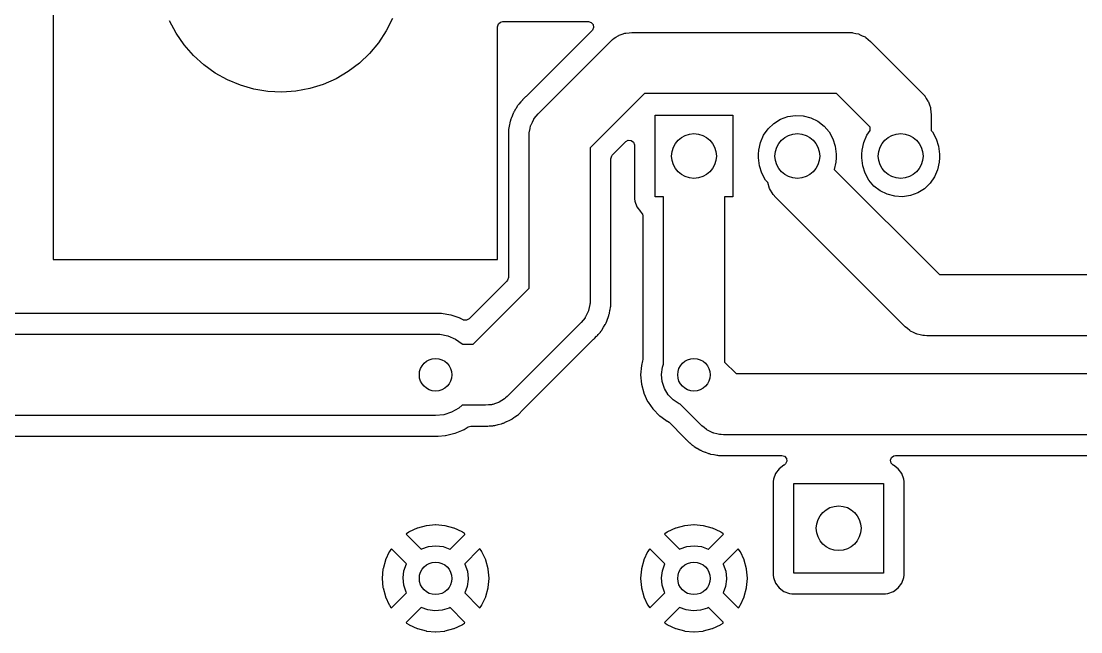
# Model space of a CAD drawing. Extents: x 80 to 223, y -132 to -72.
# Drawn here: x 114.02 to 140.06, y -100.59 to -85.59 of the extents above; entities that cross this region are included whole.
import ezdxf

# ---------------------------------------------------------------- set-up
doc = ezdxf.new("R2010")
doc.units = 0
doc.layers.add('BLACK', color=7, linetype='CONTINUOUS')

msp = doc.modelspace()

# ---------------------------------------------------------------- linework, layer by layer
at = {"layer": 'BLACK', "linetype": 'CONTINUOUS'}
for p, q in [((114.808, -77.216), (114.808, -91.44)), ((117.83, -85.8821), (117.668, -85.5768)), ((123.149, -85.5194), (122.994, -85.828)), ((125.73, -85.724), (125.75, -85.6559)), ((125.75, -85.6559), (125.804, -85.6094)), ((125.804, -85.6094), (125.856, -85.598)), ((125.856, -85.598), (127.964, -85.598)), ((127.964, -85.598), (128.032, -85.618)), ((128.032, -85.618), (128.079, -85.6717)), ((128.079, -85.6717), (128.089, -85.7419)), ((118.026, -86.1667), (117.83, -85.8821)), ((122.994, -85.828), (122.804, -86.1167)), ((125.73, -91.44), (125.73, -85.724)), ((128.053, -85.8131), (126.429, -87.4375)), ((128.059, -85.8065), (128.053, -85.8131)), ((128.089, -85.7419), (128.059, -85.8065)), ((128.709, -85.9389), (128.72, -85.9321)), ((128.72, -85.9321), (128.79, -85.9093)), ((128.79, -85.9093), (128.859, -85.8841)), ((128.859, -85.8841), (128.873, -85.8826)), ((128.873, -85.8826), (128.885, -85.8785)), ((128.885, -85.8785), (128.959, -85.8726)), ((128.959, -85.8726), (129.032, -85.864)), ((129.032, -85.864), (134.366, -85.864)), ((134.366, -85.864), (134.42, -85.8673)), ((134.42, -85.8673), (134.433, -85.867)), ((134.433, -85.867), (134.441, -85.8686)), ((134.441, -85.8686), (134.459, -85.8698)), ((134.459, -85.8698), (134.53, -85.8873)), ((134.53, -85.8873), (134.603, -85.9023)), ((134.603, -85.9023), (134.615, -85.9079)), ((134.615, -85.9079), (134.627, -85.911)), ((134.627, -85.911), (134.693, -85.9446)), ((118.253, -86.427), (118.026, -86.1667)), ((122.804, -86.1167), (122.583, -86.3816)), ((126.724, -87.8617), (128.502, -86.0837)), ((128.502, -86.0837), (128.542, -86.0481)), ((128.542, -86.0481), (128.551, -86.0386)), ((128.551, -86.0386), (128.558, -86.0341)), ((128.558, -86.0341), (128.571, -86.0222)), ((128.571, -86.0222), (128.634, -85.9839)), ((128.634, -85.9839), (128.696, -85.9434)), ((128.696, -85.9434), (128.709, -85.9389)), ((134.693, -85.9446), (134.76, -85.9759)), ((134.76, -85.9759), (134.77, -85.9841)), ((134.77, -85.9841), (134.782, -85.99)), ((134.782, -85.99), (134.838, -86.0379)), ((134.838, -86.0379), (134.896, -86.0837)), ((134.896, -86.0837), (136.166, -87.3537)), ((118.508, -86.6594), (118.253, -86.427)), ((122.583, -86.3816), (122.332, -86.6194)), ((118.789, -86.861), (118.508, -86.6594)), ((122.332, -86.6194), (122.056, -86.8268)), ((119.09, -87.029), (118.789, -86.861)), ((122.056, -86.8268), (121.758, -87.001)), ((119.409, -87.1611), (119.09, -87.029)), ((119.742, -87.2557), (119.409, -87.1611)), ((121.442, -87.1398), (121.112, -87.2414)), ((121.758, -87.001), (121.442, -87.1398)), ((120.082, -87.3116), (119.742, -87.2557)), ((120.427, -87.3278), (120.082, -87.3116)), ((120.772, -87.3043), (120.427, -87.3278)), ((121.112, -87.2414), (120.772, -87.3043)), ((126.399, -87.4619), (126.344, -87.5218)), ((126.416, -87.4483), (126.399, -87.4619)), ((126.429, -87.4375), (126.416, -87.4483)), ((129.343, -87.364), (128.004, -88.7027)), ((134.055, -87.364), (129.343, -87.364)), ((134.886, -88.1947), (134.055, -87.364)), ((136.166, -87.3537), (136.202, -87.3939)), ((136.202, -87.3939), (136.211, -87.4029)), ((136.211, -87.4029), (136.216, -87.4097)), ((136.216, -87.4097), (136.228, -87.4233)), ((136.228, -87.4233), (136.266, -87.4864)), ((136.266, -87.4864), (136.307, -87.5482)), ((126.172, -87.7478), (126.135, -87.8081)), ((126.175, -87.7432), (126.172, -87.7478)), ((126.216, -87.6709), (126.175, -87.7432)), ((126.22, -87.6666), (126.216, -87.6709)), ((126.228, -87.6571), (126.22, -87.6665)), ((126.22, -87.6665), (126.22, -87.6666)), ((126.238, -87.6432), (126.228, -87.6571)), ((126.245, -87.6328), (126.238, -87.6432)), ((126.248, -87.628), (126.245, -87.6328)), ((126.245, -87.6328), (126.245, -87.6328)), ((126.251, -87.6239), (126.248, -87.628)), ((126.304, -87.5664), (126.251, -87.6239)), ((126.251, -87.6239), (126.251, -87.6239)), ((126.307, -87.5624), (126.304, -87.5664)), ((126.322, -87.5446), (126.307, -87.5624)), ((126.324, -87.5424), (126.322, -87.5446)), ((126.322, -87.5446), (126.322, -87.5446)), ((126.34, -87.5265), (126.324, -87.5424)), ((126.344, -87.5222), (126.34, -87.5265)), ((126.344, -87.5218), (126.344, -87.5222)), ((136.307, -87.5482), (136.311, -87.5605)), ((136.311, -87.5605), (136.318, -87.5718)), ((136.318, -87.5718), (136.341, -87.642)), ((136.341, -87.642), (136.366, -87.7115)), ((136.366, -87.7115), (136.367, -87.7245)), ((136.367, -87.7245), (136.371, -87.737)), ((136.371, -87.737), (136.377, -87.8106)), ((126.075, -87.9495), (126.046, -88.0216)), ((126.077, -87.9445), (126.075, -87.9495)), ((126.103, -87.8713), (126.077, -87.9445)), ((126.105, -87.866), (126.103, -87.8713)), ((126.103, -87.8713), (126.103, -87.8713)), ((126.108, -87.8611), (126.105, -87.866)), ((126.114, -87.8504), (126.108, -87.8611)), ((126.108, -87.8611), (126.108, -87.8611)), ((126.121, -87.835), (126.114, -87.8504)), ((126.126, -87.8236), (126.121, -87.835)), ((126.128, -87.8183), (126.126, -87.8235)), ((126.126, -87.8235), (126.126, -87.8236)), ((126.135, -87.8081), (126.128, -87.8183)), ((126.585, -88.0648), (126.616, -87.9979)), ((126.616, -87.9979), (126.624, -87.9876)), ((126.624, -87.9876), (126.63, -87.9759)), ((126.63, -87.9759), (126.678, -87.9196)), ((126.678, -87.9196), (126.724, -87.8617)), ((129.603, -89.9), (129.603, -87.9)), ((129.603, -87.9), (131.508, -87.9)), ((131.508, -87.9), (131.508, -89.9)), ((132.515, -88.0978), (132.678, -87.9964)), ((132.678, -87.9964), (132.859, -87.9299)), ((132.859, -87.9299), (133.049, -87.9011)), ((133.049, -87.9011), (133.242, -87.9112)), ((133.242, -87.9112), (133.428, -87.9597)), ((133.428, -87.9597), (133.601, -88.0447)), ((136.377, -87.8106), (136.386, -87.884)), ((136.386, -87.884), (136.386, -88.2714)), ((125.997, -88.2745), (125.996, -88.2877)), ((125.999, -88.2514), (125.997, -88.2745)), ((126.016, -88.1652), (125.999, -88.2468)), ((125.999, -88.2468), (125.999, -88.2514)), ((125.999, -88.2514), (125.999, -88.2514)), ((126.017, -88.16), (126.016, -88.1652)), ((126.02, -88.1425), (126.017, -88.16)), ((126.03, -88.0778), (126.02, -88.1425)), ((126.036, -88.0608), (126.03, -88.0778)), ((126.041, -88.0443), (126.036, -88.0608)), ((126.043, -88.0323), (126.041, -88.0443)), ((126.044, -88.0268), (126.043, -88.0323)), ((126.043, -88.0323), (126.043, -88.0323)), ((126.046, -88.0216), (126.044, -88.0268)), ((126.046, -88.0216), (126.046, -88.0216)), ((126.51, -88.2993), (126.527, -88.2276)), ((126.527, -88.2276), (126.542, -88.1553)), ((126.542, -88.1553), (126.548, -88.1433)), ((126.548, -88.1433), (126.551, -88.1306)), ((126.551, -88.1306), (126.585, -88.0648)), ((132.265, -88.3878), (132.375, -88.2301)), ((132.375, -88.2301), (132.515, -88.0978)), ((133.601, -88.0447), (133.753, -88.1627)), ((133.753, -88.1627), (133.878, -88.3089)), ((134.805, -88.3878), (134.886, -88.2715)), ((134.886, -88.2715), (134.886, -88.1947)), ((136.386, -88.2714), (136.418, -88.3089)), ((125.995, -88.2939), (125.994, -88.2995)), ((125.994, -88.2995), (125.994, -88.3051)), ((125.994, -88.3051), (125.994, -88.3051)), ((125.994, -88.3051), (125.995, -88.4063)), ((125.996, -88.2877), (125.995, -88.2939)), ((125.995, -88.4063), (125.995, -88.4082)), ((125.995, -88.4082), (125.995, -91.8825)), ((126.504, -88.392), (126.507, -88.3384)), ((126.504, -92.1453), (126.504, -88.392)), ((126.507, -88.3253), (126.509, -88.3173)), ((126.507, -88.3384), (126.507, -88.3253)), ((126.509, -88.3173), (126.51, -88.2993)), ((128.88, -88.5459), (128.942, -88.5119)), ((128.942, -88.5119), (129.013, -88.5169)), ((129.013, -88.5169), (129.07, -88.5595)), ((132.188, -88.5645), (132.265, -88.3878)), ((133.878, -88.3089), (133.971, -88.4773)), ((133.971, -88.4773), (134.029, -88.661)), ((134.728, -88.5645), (134.805, -88.3878)), ((136.418, -88.3089), (136.511, -88.4773)), ((136.511, -88.4773), (136.569, -88.661)), ((128.004, -88.7027), (128.004, -92.456)), ((128.549, -88.8764), (128.88, -88.5459)), ((129.07, -88.5595), (129.095, -88.626)), ((129.095, -88.626), (129.095, -88.635)), ((129.095, -88.635), (129.095, -89.9481)), ((132.143, -88.8525), (132.149, -88.7529)), ((132.149, -88.7529), (132.188, -88.5645)), ((134.029, -88.661), (134.048, -88.8525)), ((134.683, -88.8525), (134.689, -88.7529)), ((134.689, -88.7529), (134.728, -88.5645)), ((136.569, -88.661), (136.588, -88.8525)), ((128.512, -88.9655), (128.533, -88.8974)), ((128.512, -92.4398), (128.512, -88.9655)), ((128.533, -88.8974), (128.549, -88.8764)), ((132.143, -88.9475), (132.143, -88.8525)), ((132.163, -89.139), (132.143, -88.9475)), ((134.043, -89.0471), (134.005, -89.2326)), ((134.048, -88.9475), (134.043, -89.0471)), ((134.048, -88.8525), (134.048, -88.9475)), ((134.683, -88.9475), (134.683, -88.8525)), ((134.703, -89.139), (134.683, -88.9475)), ((136.583, -89.0471), (136.544, -89.2355)), ((136.588, -88.9475), (136.583, -89.0471)), ((136.588, -88.8525), (136.588, -88.9475)), ((132.221, -89.3227), (132.163, -89.139)), ((134.005, -89.2326), (136.586, -91.814)), ((134.761, -89.3227), (134.703, -89.139)), ((136.544, -89.2355), (136.467, -89.4122)), ((132.314, -89.4911), (132.221, -89.3227)), ((132.368, -89.554), (132.314, -89.4911)), ((132.414, -89.697), (132.368, -89.554)), ((134.854, -89.4911), (134.761, -89.3227)), ((134.979, -89.6373), (134.854, -89.4911)), ((136.357, -89.5699), (136.217, -89.7022)), ((136.467, -89.4122), (136.357, -89.5699)), ((132.504, -89.8455), (132.414, -89.697)), ((135.131, -89.7553), (134.979, -89.6373)), ((135.304, -89.8403), (135.131, -89.7553)), ((135.49, -89.8888), (135.304, -89.8403)), ((136.054, -89.8036), (135.873, -89.8701)), ((136.217, -89.7022), (136.054, -89.8036)), ((129.095, -89.9481), (129.102, -90.0103)), ((129.102, -90.0103), (129.153, -90.1467)), ((129.806, -89.9), (129.603, -89.9)), ((129.806, -94.0101), (129.806, -89.9)), ((131.508, -89.9), (131.306, -89.9)), ((131.306, -89.9), (131.306, -93.9633)), ((132.566, -89.9151), (132.504, -89.8455)), ((135.745, -93.0943), (132.566, -89.9151)), ((135.683, -89.8989), (135.49, -89.8888)), ((135.873, -89.8701), (135.683, -89.8989)), ((129.153, -90.1467), (129.24, -90.2633)), ((129.24, -90.2633), (129.247, -90.2686)), ((129.247, -90.2686), (129.254, -90.275)), ((129.254, -90.275), (129.253, -90.276)), ((129.253, -90.276), (129.29, -90.3252)), ((129.29, -90.3252), (129.297, -90.3692)), ((129.297, -90.3692), (129.297, -93.8985)), ((114.808, -91.44), (125.73, -91.44)), ((125.995, -91.8825), (125.975, -91.9506)), ((136.586, -91.814), (152.232, -91.814)), ((125.959, -91.9716), (125.029, -92.9017)), ((125.125, -93.524), (126.504, -92.1453)), ((125.975, -91.9506), (125.959, -91.9716)), ((128.513, -92.4417), (128.512, -92.4398)), ((128.514, -92.5485), (128.513, -92.4417)), ((127.96, -92.7047), (127.957, -92.7174)), ((127.966, -92.6927), (127.96, -92.7047)), ((127.981, -92.6204), (127.966, -92.6927)), ((127.998, -92.5487), (127.981, -92.6204)), ((127.999, -92.5307), (127.998, -92.5487)), ((128.001, -92.5227), (127.999, -92.5307)), ((128.004, -92.456), (128.001, -92.5096)), ((128.001, -92.5096), (128.001, -92.5227)), ((128.478, -92.7702), (128.491, -92.688)), ((128.491, -92.688), (128.492, -92.6828)), ((128.492, -92.6828), (128.508, -92.6058)), ((128.508, -92.6058), (128.509, -92.6012)), ((128.508, -92.6058), (128.508, -92.6058)), ((128.509, -92.6012), (128.511, -92.5735)), ((128.511, -92.5735), (128.512, -92.5603)), ((128.512, -92.5603), (128.513, -92.5541)), ((128.513, -92.5541), (128.514, -92.5485)), ((128.513, -92.5541), (128.513, -92.5541)), ((124.314, -92.7655), (111.891, -92.7655)), ((124.315, -92.7656), (124.314, -92.7655)), ((124.339, -92.7666), (124.315, -92.7656)), ((124.315, -92.7656), (124.315, -92.7656)), ((124.343, -92.7668), (124.339, -92.7666)), ((124.339, -92.7666), (124.339, -92.7666)), ((124.347, -92.7675), (124.343, -92.7668)), ((124.483, -92.791), (124.347, -92.7675)), ((124.347, -92.7675), (124.347, -92.7675)), ((124.582, -92.8081), (124.483, -92.791)), ((124.587, -92.8098), (124.582, -92.8081)), ((124.807, -92.8855), (124.587, -92.8098)), ((124.812, -92.8872), (124.807, -92.8855)), ((124.807, -92.8855), (124.807, -92.8855)), ((124.816, -92.8896), (124.812, -92.8872)), ((124.88, -92.9236), (124.816, -92.8896)), ((124.816, -92.8896), (124.816, -92.8896)), ((124.895, -92.9306), (124.88, -92.9236)), ((124.966, -92.9357), (124.895, -92.9306)), ((125.029, -92.9017), (124.966, -92.9357)), ((127.83, -92.9284), (127.784, -92.9863)), ((127.878, -92.8721), (127.83, -92.9284)), ((127.884, -92.8604), (127.878, -92.8721)), ((127.892, -92.8501), (127.884, -92.8604)), ((127.923, -92.7832), (127.892, -92.8501)), ((127.957, -92.7174), (127.923, -92.7832)), ((128.403, -92.982), (128.431, -92.9035)), ((128.431, -92.9035), (128.433, -92.8985)), ((128.433, -92.8985), (128.437, -92.8872)), ((128.437, -92.8872), (128.464, -92.8212)), ((128.464, -92.8212), (128.467, -92.8036)), ((128.467, -92.8036), (128.472, -92.7872)), ((128.472, -92.7872), (128.478, -92.7702)), ((127.784, -92.9863), (125.966, -94.8043)), ((128.204, -93.2816), (128.257, -93.2241)), ((128.257, -93.2241), (128.26, -93.22)), ((128.257, -93.2241), (128.257, -93.2241)), ((128.26, -93.22), (128.27, -93.2048)), ((128.27, -93.2048), (128.28, -93.1909)), ((128.28, -93.1909), (128.292, -93.1771)), ((128.292, -93.1771), (128.333, -93.1048)), ((128.333, -93.1048), (128.336, -93.1003)), ((128.336, -93.1003), (128.377, -93.0344)), ((128.377, -93.0344), (128.38, -93.0297)), ((128.38, -93.0297), (128.387, -93.013)), ((128.387, -93.013), (128.394, -92.9976)), ((128.394, -92.9976), (128.4, -92.9869)), ((128.4, -92.9869), (128.403, -92.982)), ((128.4, -92.9869), (128.4, -92.9869)), ((135.803, -93.1401), (135.745, -93.0943)), ((135.859, -93.188), (135.803, -93.1401)), ((135.871, -93.1939), (135.859, -93.188)), ((135.881, -93.2021), (135.871, -93.1939)), ((135.948, -93.2334), (135.881, -93.2021)), ((111.628, -93.274), (124.206, -93.274)), ((124.206, -93.274), (124.311, -93.2795)), ((124.311, -93.2795), (124.508, -93.3208)), ((124.508, -93.3208), (124.694, -93.4011)), ((124.694, -93.4011), (124.859, -93.517)), ((126.337, -95.1523), (128.079, -93.4105)), ((128.079, -93.4105), (128.092, -93.3997)), ((128.092, -93.3997), (128.105, -93.3895)), ((128.105, -93.3895), (128.109, -93.3861)), ((128.109, -93.3861), (128.164, -93.3258)), ((128.164, -93.3258), (128.168, -93.3215)), ((128.168, -93.3215), (128.184, -93.3056)), ((128.184, -93.3056), (128.201, -93.2856)), ((128.201, -93.2856), (128.204, -93.2816)), ((136.014, -93.267), (135.948, -93.2334)), ((136.027, -93.2701), (136.014, -93.267)), ((136.038, -93.2757), (136.027, -93.2701)), ((136.111, -93.2907), (136.038, -93.2757)), ((136.183, -93.3082), (136.111, -93.2907)), ((136.201, -93.3094), (136.183, -93.3082)), ((136.209, -93.311), (136.201, -93.3094)), ((136.222, -93.3107), (136.209, -93.311)), ((136.275, -93.314), (136.222, -93.3107)), ((152.419, -93.314), (136.275, -93.314)), ((124.859, -93.517), (124.866, -93.524)), ((124.866, -93.524), (125.125, -93.524)), ((129.293, -93.9312), (129.262, -94.0459)), ((129.297, -93.8985), (129.293, -93.9312)), ((131.306, -93.9633), (131.589, -94.246)), ((129.262, -94.0459), (129.243, -94.274)), ((129.756, -94.2628), (129.778, -94.0859)), ((129.773, -94.4403), (129.756, -94.2628)), ((129.778, -94.0859), (129.806, -94.0101)), ((131.589, -94.246), (152.079, -94.246)), ((129.243, -94.274), (129.262, -94.5021)), ((129.262, -94.5021), (129.264, -94.5074)), ((129.264, -94.5074), (129.264, -94.5074)), ((129.264, -94.5074), (129.32, -94.7163)), ((129.83, -94.6096), (129.773, -94.4403)), ((129.32, -94.7163), (129.322, -94.7232)), ((129.322, -94.7232), (129.324, -94.7282)), ((129.324, -94.7282), (129.324, -94.7282)), ((129.324, -94.7282), (129.416, -94.9258)), ((129.922, -94.7621), (129.83, -94.6096)), ((130.046, -94.8904), (129.922, -94.7621)), ((124.86, -95.024), (124.777, -95.0951)), ((125.436, -95.024), (124.86, -95.024)), ((125.509, -95.0154), (125.436, -95.024)), ((125.583, -95.0095), (125.509, -95.0154)), ((125.595, -95.0054), (125.583, -95.0095)), ((125.609, -95.0039), (125.595, -95.0054)), ((125.678, -94.9787), (125.609, -95.0039)), ((125.748, -94.9559), (125.678, -94.9787)), ((125.759, -94.9491), (125.748, -94.9559)), ((125.772, -94.9446), (125.759, -94.9491)), ((125.834, -94.9041), (125.772, -94.9446)), ((125.897, -94.8658), (125.834, -94.9041)), ((125.91, -94.8539), (125.897, -94.8658)), ((125.917, -94.8494), (125.91, -94.8539)), ((125.926, -94.8399), (125.917, -94.8494)), ((125.966, -94.8043), (125.926, -94.8399)), ((129.416, -94.9258), (129.416, -94.9258)), ((129.416, -94.9258), (129.418, -94.9307)), ((129.418, -94.9307), (129.429, -94.9451)), ((129.429, -94.9451), (129.542, -95.1077)), ((130.195, -94.9881), (130.046, -94.8904)), ((130.218, -94.9964), (130.195, -94.9881)), ((130.748, -95.5263), (130.218, -94.9964)), ((124.206, -95.274), (111.214, -95.274)), ((124.407, -95.2536), (124.206, -95.274)), ((124.6, -95.1931), (124.407, -95.2536)), ((124.777, -95.0951), (124.6, -95.1931)), ((126.147, -95.313), (126.151, -95.31)), ((126.151, -95.31), (126.217, -95.2668)), ((126.217, -95.2668), (126.221, -95.2643)), ((126.217, -95.2668), (126.217, -95.2668)), ((126.221, -95.2643), (126.242, -95.2457)), ((126.242, -95.2457), (126.252, -95.2375)), ((126.252, -95.2375), (126.262, -95.2305)), ((126.262, -95.2305), (126.336, -95.1537)), ((126.336, -95.1537), (126.337, -95.1523)), ((129.542, -95.1077), (129.55, -95.1183)), ((129.55, -95.1183), (129.712, -95.2802)), ((129.712, -95.2802), (129.716, -95.2834)), ((129.716, -95.2834), (129.716, -95.2834)), ((129.716, -95.2834), (129.776, -95.3249)), ((124.907, -95.6152), (125.008, -95.5519)), ((125.008, -95.5519), (125.075, -95.5325)), ((125.075, -95.5325), (125.345, -95.5325)), ((125.345, -95.5325), (125.361, -95.5336)), ((125.361, -95.5336), (125.378, -95.5357)), ((125.378, -95.5357), (125.378, -95.5357)), ((125.378, -95.5357), (125.383, -95.5365)), ((125.383, -95.5365), (125.464, -95.5326)), ((125.464, -95.5326), (125.47, -95.5325)), ((125.47, -95.5325), (125.493, -95.5325)), ((125.493, -95.5325), (125.519, -95.5302)), ((125.519, -95.5302), (125.524, -95.5298)), ((125.524, -95.5298), (125.607, -95.5259)), ((125.607, -95.5259), (125.613, -95.5246)), ((125.613, -95.5246), (125.625, -95.5219)), ((125.613, -95.5246), (125.613, -95.5246)), ((125.625, -95.5219), (125.642, -95.5192)), ((125.642, -95.5192), (125.66, -95.5176)), ((125.66, -95.5176), (125.665, -95.5161)), ((125.665, -95.5161), (125.74, -95.4956)), ((125.665, -95.5161), (125.665, -95.5161)), ((125.74, -95.4956), (125.745, -95.4943)), ((125.745, -95.4943), (125.821, -95.477)), ((125.821, -95.477), (125.826, -95.4757)), ((125.821, -95.477), (125.821, -95.477)), ((125.826, -95.4757), (125.838, -95.4709)), ((125.838, -95.4709), (125.843, -95.4687)), ((125.843, -95.4687), (125.859, -95.4631)), ((125.859, -95.4631), (125.871, -95.4598)), ((125.871, -95.4598), (125.876, -95.4583)), ((125.871, -95.4598), (125.871, -95.4598)), ((125.876, -95.4583), (125.952, -95.4225)), ((125.952, -95.4225), (125.956, -95.4203)), ((125.956, -95.4203), (126.028, -95.3898)), ((126.028, -95.3898), (126.033, -95.3876)), ((126.028, -95.3898), (126.028, -95.3898)), ((126.033, -95.3876), (126.048, -95.3777)), ((126.048, -95.3777), (126.063, -95.3693)), ((126.063, -95.3693), (126.079, -95.3616)), ((126.079, -95.3616), (126.084, -95.3584)), ((126.084, -95.3584), (126.13, -95.3249)), ((126.084, -95.3584), (126.084, -95.3584)), ((126.13, -95.3249), (126.147, -95.313)), ((129.776, -95.3249), (129.899, -95.4115)), ((129.899, -95.4115), (129.906, -95.4148)), ((129.906, -95.4148), (129.908, -95.4161)), ((129.908, -95.4161), (129.909, -95.4166)), ((129.909, -95.4166), (129.909, -95.4167)), ((129.909, -95.4167), (129.942, -95.4399)), ((129.942, -95.4399), (130.323, -95.8213)), ((130.806, -95.5721), (130.748, -95.5263)), ((111.294, -95.7825), (124.267, -95.7825)), ((124.267, -95.7825), (124.27, -95.7823)), ((124.27, -95.7823), (124.443, -95.7683)), ((124.27, -95.7823), (124.27, -95.7823)), ((124.443, -95.7683), (124.448, -95.7679)), ((124.443, -95.7683), (124.443, -95.7683)), ((124.448, -95.7679), (124.453, -95.7667)), ((124.453, -95.7667), (124.679, -95.7112)), ((124.453, -95.7667), (124.453, -95.7667)), ((124.679, -95.7112), (124.684, -95.71)), ((124.684, -95.71), (124.688, -95.7081)), ((124.688, -95.7081), (124.85, -95.6395)), ((124.688, -95.7081), (124.688, -95.7081)), ((124.85, -95.6395), (124.907, -95.6152)), ((130.323, -95.8213), (130.334, -95.8337)), ((130.862, -95.62), (130.806, -95.5721)), ((130.874, -95.6259), (130.862, -95.62)), ((130.884, -95.6341), (130.874, -95.6259)), ((130.951, -95.6654), (130.884, -95.6341)), ((131.017, -95.699), (130.951, -95.6654)), ((131.029, -95.7021), (131.017, -95.699)), ((131.041, -95.7077), (131.029, -95.7021)), ((131.114, -95.7227), (131.041, -95.7077)), ((131.185, -95.7402), (131.114, -95.7227)), ((131.203, -95.7414), (131.185, -95.7402)), ((131.211, -95.743), (131.203, -95.7414)), ((131.224, -95.7427), (131.211, -95.743)), ((131.278, -95.746), (131.224, -95.7427)), ((143.522, -95.746), (131.278, -95.746)), ((130.334, -95.8337), (130.344, -95.8468)), ((130.344, -95.8468), (130.344, -95.8468)), ((130.344, -95.8468), (130.348, -95.8513)), ((130.348, -95.8513), (130.352, -95.8551)), ((130.352, -95.8551), (130.352, -95.8551)), ((130.352, -95.8551), (130.408, -95.9061)), ((130.408, -95.9061), (130.412, -95.9102)), ((130.412, -95.9102), (130.428, -95.9262)), ((130.428, -95.9262), (130.448, -95.9429)), ((130.448, -95.9429), (130.452, -95.9464)), ((130.452, -95.9464), (130.51, -95.9987)), ((130.51, -95.9987), (130.51, -95.9987)), ((130.51, -95.9987), (130.514, -96.0025)), ((130.514, -96.0025), (130.519, -96.0055)), ((130.519, -96.0055), (130.529, -96.012)), ((130.529, -96.012), (130.543, -96.0221)), ((130.543, -96.0221), (130.557, -96.0336)), ((130.557, -96.0336), (130.562, -96.0364)), ((130.562, -96.0364), (130.629, -96.0749)), ((130.629, -96.0749), (130.634, -96.0776)), ((130.634, -96.0776), (130.7, -96.1189)), ((130.7, -96.1189), (130.7, -96.1189)), ((130.7, -96.1189), (130.704, -96.1219)), ((130.704, -96.1219), (130.71, -96.124)), ((130.71, -96.124), (130.71, -96.124)), ((130.71, -96.124), (130.721, -96.1286)), ((130.721, -96.1286), (130.736, -96.136)), ((130.736, -96.136), (130.746, -96.1416)), ((130.746, -96.1416), (130.752, -96.1449)), ((130.752, -96.1449), (130.757, -96.1468)), ((130.757, -96.1468), (130.757, -96.1468)), ((130.757, -96.1468), (130.78, -96.1548)), ((130.78, -96.1548), (130.831, -96.1727)), ((130.831, -96.1727), (130.835, -96.1746)), ((130.835, -96.1746), (130.913, -96.2057)), ((130.913, -96.2057), (130.918, -96.2068)), ((130.918, -96.2068), (130.93, -96.2093)), ((130.93, -96.2093), (130.947, -96.2139)), ((130.947, -96.2139), (130.964, -96.2199)), ((130.964, -96.2199), (131.046, -96.2334)), ((131.046, -96.2334), (131.051, -96.2343)), ((131.051, -96.2343), (131.088, -96.2419)), ((131.088, -96.2419), (131.117, -96.2479)), ((131.117, -96.2479), (131.133, -96.2512)), ((131.133, -96.2512), (131.137, -96.2515)), ((131.137, -96.2515), (131.137, -96.2515)), ((131.137, -96.2515), (131.161, -96.2528)), ((131.161, -96.2528), (131.174, -96.2543)), ((131.174, -96.2543), (131.18, -96.2553)), ((131.18, -96.2553), (131.18, -96.2553)), ((131.18, -96.2553), (131.185, -96.2562)), ((131.185, -96.2562), (131.191, -96.2561)), ((131.191, -96.2561), (131.292, -96.2545)), ((131.191, -96.2561), (131.191, -96.2561)), ((131.292, -96.2545), (131.294, -96.2545)), ((131.294, -96.2545), (132.712, -96.2545)), ((132.712, -96.2545), (132.78, -96.2745)), ((132.78, -96.2745), (132.826, -96.3282)), ((132.826, -96.3282), (132.836, -96.3984)), ((135.387, -96.3714), (135.411, -96.3049)), ((135.411, -96.3049), (135.468, -96.2624)), ((135.468, -96.2624), (135.512, -96.2545)), ((135.512, -96.2545), (142.887, -96.2545)), ((132.649, -96.5807), (132.561, -96.6973)), ((132.765, -96.4934), (132.649, -96.5807)), ((132.773, -96.4906), (132.765, -96.4934)), ((132.807, -96.463), (132.773, -96.4906)), ((132.836, -96.3984), (132.807, -96.463)), ((135.402, -96.4408), (135.387, -96.3714)), ((135.451, -96.4906), (135.402, -96.4408)), ((135.459, -96.4934), (135.451, -96.4906)), ((135.575, -96.5807), (135.459, -96.4934)), ((135.663, -96.6973), (135.575, -96.5807)), ((132.51, -96.8337), (132.504, -96.8959)), ((132.561, -96.6973), (132.51, -96.8337)), ((135.714, -96.8337), (135.663, -96.6973)), ((135.72, -96.8959), (135.714, -96.8337)), ((132.504, -96.8959), (132.504, -99.1921)), ((133.012, -99.144), (133.012, -96.944)), ((133.012, -96.944), (135.212, -96.944)), ((135.212, -96.944), (135.212, -99.144)), ((135.72, -99.1921), (135.72, -96.8959)), ((123.545, -98.1401), (123.493, -98.1765)), ((123.554, -98.1346), (123.545, -98.1401)), ((123.752, -98.0425), (123.554, -98.1346)), ((123.762, -98.0388), (123.752, -98.0425)), ((123.973, -97.9824), (123.762, -98.0388)), ((123.983, -97.9805), (123.973, -97.9824)), ((124.201, -97.9615), (123.983, -97.9805)), ((124.211, -97.9615), (124.201, -97.9615)), ((124.429, -97.9805), (124.211, -97.9615)), ((124.439, -97.9824), (124.429, -97.9805)), ((124.65, -98.0388), (124.439, -97.9824)), ((124.66, -98.0425), (124.65, -98.0388)), ((124.858, -98.1346), (124.66, -98.0425)), ((124.867, -98.1401), (124.858, -98.1346)), ((124.918, -98.1759), (124.867, -98.1401)), ((124.927, -98.187), (124.918, -98.1759)), ((129.895, -98.1401), (129.843, -98.1765)), ((129.904, -98.1346), (129.895, -98.1401)), ((130.102, -98.0425), (129.904, -98.1346)), ((130.112, -98.0388), (130.102, -98.0425)), ((130.323, -97.9824), (130.112, -98.0388)), ((130.333, -97.9805), (130.323, -97.9824)), ((130.551, -97.9615), (130.333, -97.9805)), ((130.561, -97.9615), (130.551, -97.9615)), ((130.779, -97.9805), (130.561, -97.9615)), ((130.789, -97.9824), (130.779, -97.9805)), ((131, -98.0388), (130.789, -97.9824)), ((131.01, -98.0425), (131, -98.0388)), ((131.208, -98.1346), (131.01, -98.0425)), ((131.217, -98.1401), (131.208, -98.1346)), ((131.268, -98.1759), (131.217, -98.1401)), ((131.278, -98.1879), (131.268, -98.1759)), ((123.493, -98.1765), (123.485, -98.187)), ((123.485, -98.187), (123.492, -98.2004)), ((123.492, -98.2004), (123.85, -98.5593)), ((124.562, -98.5585), (124.921, -98.1997)), ((124.921, -98.1997), (124.928, -98.1879)), ((124.928, -98.1879), (124.927, -98.187)), ((129.843, -98.1765), (129.835, -98.187)), ((129.835, -98.187), (129.842, -98.2004)), ((129.842, -98.2004), (130.201, -98.5593)), ((130.912, -98.5585), (131.271, -98.1997)), ((131.271, -98.1997), (131.278, -98.1879)), ((123.067, -98.6225), (122.975, -98.8199)), ((123.072, -98.613), (123.067, -98.6225)), ((123.108, -98.5618), (123.072, -98.613)), ((123.12, -98.5525), (123.108, -98.5618)), ((123.132, -98.5589), (123.12, -98.5525)), ((123.49, -98.9173), (123.132, -98.5589)), ((123.85, -98.5593), (123.865, -98.5501)), ((123.865, -98.5501), (124.034, -98.4927)), ((124.034, -98.4927), (124.212, -98.474)), ((124.212, -98.474), (124.389, -98.4951)), ((124.389, -98.4951), (124.557, -98.555)), ((124.557, -98.555), (124.562, -98.5585)), ((125.28, -98.5596), (124.921, -98.9181)), ((125.293, -98.5526), (125.28, -98.5596)), ((125.303, -98.561), (125.293, -98.5526)), ((125.34, -98.613), (125.303, -98.561)), ((125.345, -98.6225), (125.34, -98.613)), ((125.437, -98.8199), (125.345, -98.6225)), ((129.417, -98.6225), (129.325, -98.8199)), ((129.422, -98.613), (129.417, -98.6225)), ((129.458, -98.5618), (129.422, -98.613)), ((129.47, -98.5525), (129.458, -98.5618)), ((129.482, -98.5589), (129.47, -98.5525)), ((129.84, -98.9173), (129.482, -98.5589)), ((130.201, -98.5593), (130.215, -98.5501)), ((130.215, -98.5501), (130.384, -98.4927)), ((130.384, -98.4927), (130.562, -98.474)), ((130.562, -98.474), (130.739, -98.4951)), ((130.739, -98.4951), (130.907, -98.555)), ((130.907, -98.555), (130.912, -98.5585)), ((131.63, -98.5596), (131.271, -98.9181)), ((131.643, -98.5526), (131.63, -98.5596)), ((131.653, -98.561), (131.643, -98.5526)), ((131.69, -98.613), (131.653, -98.561)), ((131.695, -98.6225), (131.69, -98.613)), ((131.787, -98.8199), (131.695, -98.6225)), ((122.971, -98.8302), (122.914, -99.0407)), ((122.975, -98.8199), (122.971, -98.8302)), ((123.428, -99.0859), (123.489, -98.9183)), ((123.489, -98.9183), (123.49, -98.9173)), ((124.921, -98.9181), (124.927, -98.9283)), ((124.927, -98.9283), (124.986, -99.0968)), ((125.441, -98.8302), (125.437, -98.8199)), ((125.498, -99.0407), (125.441, -98.8302)), ((129.321, -98.8302), (129.264, -99.0407)), ((129.325, -98.8199), (129.321, -98.8302)), ((129.778, -99.0859), (129.839, -98.9183)), ((129.839, -98.9183), (129.84, -98.9173)), ((131.271, -98.9181), (131.277, -98.9283)), ((131.277, -98.9283), (131.336, -99.0968)), ((131.791, -98.8302), (131.787, -98.8199)), ((131.848, -99.0407), (131.791, -98.8302)), ((122.912, -99.0515), (122.893, -99.2685)), ((122.914, -99.0407), (122.912, -99.0515)), ((123.406, -99.2628), (123.428, -99.0859)), ((124.986, -99.0968), (125.006, -99.274)), ((125.5, -99.0515), (125.498, -99.0407)), ((125.519, -99.2685), (125.5, -99.0515)), ((129.262, -99.0515), (129.243, -99.2685)), ((129.264, -99.0407), (129.262, -99.0515)), ((129.756, -99.2628), (129.778, -99.0859)), ((131.336, -99.0968), (131.356, -99.274)), ((131.85, -99.0515), (131.848, -99.0407)), ((131.869, -99.2685), (131.85, -99.0515)), ((132.504, -99.1921), (132.51, -99.2543)), ((135.212, -99.144), (133.012, -99.144)), ((135.714, -99.2543), (135.72, -99.1921)), ((122.893, -99.2685), (122.893, -99.2795)), ((122.893, -99.2795), (122.912, -99.4965)), ((123.423, -99.4403), (123.406, -99.2628)), ((123.48, -99.6096), (123.423, -99.4403)), ((124.981, -99.473), (124.921, -99.63)), ((125.006, -99.2963), (124.981, -99.473)), ((125.006, -99.274), (125.006, -99.2963)), ((125.5, -99.4965), (125.519, -99.2795)), ((125.519, -99.2795), (125.519, -99.2685)), ((129.243, -99.2685), (129.243, -99.2795)), ((129.243, -99.2795), (129.262, -99.4965)), ((129.773, -99.4403), (129.756, -99.2628)), ((129.83, -99.6096), (129.773, -99.4403)), ((131.331, -99.473), (131.271, -99.63)), ((131.356, -99.2963), (131.331, -99.473)), ((131.356, -99.274), (131.356, -99.2963)), ((131.85, -99.4965), (131.869, -99.2795)), ((131.869, -99.2795), (131.869, -99.2685)), ((132.51, -99.2543), (132.561, -99.3907)), ((132.561, -99.3907), (132.649, -99.5073)), ((135.575, -99.5073), (135.663, -99.3907)), ((135.663, -99.3907), (135.714, -99.2543)), ((122.912, -99.4965), (122.914, -99.5073)), ((122.914, -99.5073), (122.971, -99.7178)), ((122.971, -99.7178), (122.975, -99.7281)), ((122.975, -99.7281), (123.067, -99.9255)), ((123.132, -99.9884), (123.492, -99.6291)), ((123.492, -99.6291), (123.48, -99.6096)), ((124.921, -99.63), (125.28, -99.9891)), ((125.345, -99.9255), (125.437, -99.7281)), ((125.437, -99.7281), (125.441, -99.7178)), ((125.441, -99.7178), (125.498, -99.5073)), ((125.498, -99.5073), (125.5, -99.4965)), ((129.262, -99.4965), (129.264, -99.5073)), ((129.264, -99.5073), (129.321, -99.7178)), ((129.321, -99.7178), (129.325, -99.7281)), ((129.325, -99.7281), (129.417, -99.9255)), ((129.482, -99.9884), (129.842, -99.6291)), ((129.842, -99.6291), (129.83, -99.6096)), ((131.271, -99.63), (131.63, -99.9891)), ((131.695, -99.9255), (131.787, -99.7281)), ((131.787, -99.7281), (131.791, -99.7178)), ((131.791, -99.7178), (131.848, -99.5073)), ((131.848, -99.5073), (131.85, -99.4965)), ((132.649, -99.5073), (132.765, -99.5946)), ((132.765, -99.5946), (132.902, -99.6457)), ((132.902, -99.6457), (132.964, -99.6525)), ((132.964, -99.6525), (135.26, -99.6525)), ((135.26, -99.6525), (135.322, -99.6457)), ((135.322, -99.6457), (135.459, -99.5946)), ((135.459, -99.5946), (135.575, -99.5073)), ((123.067, -99.9255), (123.072, -99.935)), ((123.072, -99.935), (123.109, -99.987)), ((123.109, -99.987), (123.119, -99.9954)), ((123.119, -99.9954), (123.132, -99.9884)), ((123.85, -99.9897), (123.491, -100.348)), ((124.012, -100.05), (123.85, -99.9897)), ((124.561, -99.988), (124.536, -100.003)), ((124.92, -100.348), (124.561, -99.988)), ((125.28, -99.9891), (125.292, -99.9955)), ((125.292, -99.9955), (125.304, -99.9862)), ((125.304, -99.9862), (125.34, -99.935)), ((125.34, -99.935), (125.345, -99.9255)), ((129.417, -99.9255), (129.422, -99.935)), ((129.422, -99.935), (129.459, -99.987)), ((129.459, -99.987), (129.469, -99.9954)), ((129.469, -99.9954), (129.482, -99.9884)), ((130.2, -99.9897), (129.841, -100.348)), ((130.362, -100.05), (130.2, -99.9897)), ((130.911, -99.988), (130.886, -100.003)), ((131.27, -100.348), (130.911, -99.988)), ((131.63, -99.9891), (131.642, -99.9955)), ((131.642, -99.9955), (131.654, -99.9862)), ((131.654, -99.9862), (131.69, -99.935)), ((131.69, -99.935), (131.695, -99.9255)), ((124.189, -100.074), (124.012, -100.05)), ((124.367, -100.058), (124.189, -100.074)), ((124.536, -100.003), (124.367, -100.058)), ((130.539, -100.074), (130.362, -100.05)), ((130.717, -100.058), (130.539, -100.074)), ((130.886, -100.003), (130.717, -100.058)), ((123.491, -100.348), (123.484, -100.36)), ((123.484, -100.36), (123.494, -100.372)), ((123.494, -100.372), (123.545, -100.408)), ((123.545, -100.408), (123.554, -100.413)), ((123.554, -100.413), (123.752, -100.505)), ((123.752, -100.505), (123.762, -100.509)), ((123.762, -100.509), (123.973, -100.566)), ((124.439, -100.566), (124.65, -100.509)), ((124.65, -100.509), (124.66, -100.505)), ((124.66, -100.505), (124.858, -100.413)), ((124.858, -100.413), (124.867, -100.408)), ((124.867, -100.408), (124.919, -100.371)), ((124.919, -100.371), (124.927, -100.361)), ((124.927, -100.36), (124.92, -100.348)), ((124.927, -100.361), (124.927, -100.36)), ((129.841, -100.348), (129.834, -100.36)), ((129.834, -100.36), (129.844, -100.372)), ((129.844, -100.372), (129.895, -100.408)), ((129.895, -100.408), (129.904, -100.413)), ((129.904, -100.413), (130.102, -100.505)), ((130.102, -100.505), (130.112, -100.509)), ((130.112, -100.509), (130.323, -100.566)), ((130.789, -100.566), (131, -100.509)), ((131, -100.509), (131.01, -100.505)), ((131.01, -100.505), (131.208, -100.413)), ((131.208, -100.413), (131.217, -100.408)), ((131.217, -100.408), (131.269, -100.371)), ((131.269, -100.371), (131.277, -100.361)), ((131.277, -100.361), (131.27, -100.348)), ((123.973, -100.566), (123.983, -100.568)), ((123.983, -100.568), (124.201, -100.587)), ((124.201, -100.587), (124.211, -100.587)), ((124.211, -100.587), (124.429, -100.568)), ((124.429, -100.568), (124.439, -100.566)), ((130.323, -100.566), (130.333, -100.568)), ((130.333, -100.568), (130.551, -100.587)), ((130.551, -100.587), (130.561, -100.587)), ((130.561, -100.587), (130.779, -100.568)), ((130.779, -100.568), (130.789, -100.566))]:
    msp.add_line(p, q, dxfattribs=at)
at = {"layer": 'BLACK'}
for centre, radius in [((130.556, -88.9), 0.55), ((133.096, -88.9), 0.55), ((135.636, -88.9), 0.55), ((124.206, -94.274), 0.4), ((130.556, -94.274), 0.4), ((134.112, -98.044), 0.55), ((124.206, -99.274), 0.4), ((130.556, -99.274), 0.4)]:
    msp.add_circle(centre, radius, dxfattribs=at)

doc.saveas('drawing.dxf')
